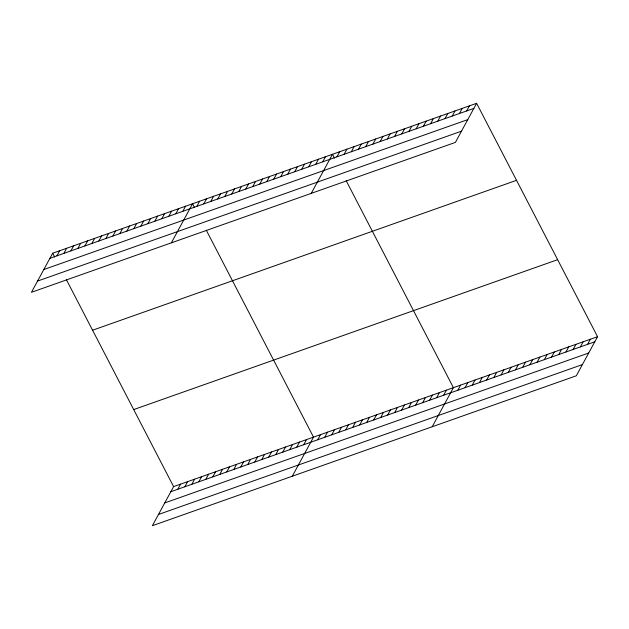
<?xml version="1.0" encoding="UTF-8"?>
<svg xmlns="http://www.w3.org/2000/svg" width="629" height="629" viewBox="0 0 629 629"><rect width="100%" height="100%" fill="white"/><g stroke="black" fill="none" stroke-linecap="round" stroke-linejoin="round"><path stroke-width="0.94" d="M476.617 103.305L52.679 253.212L31.45 292.304L455.396 142.398L476.617 103.305L597.55 336.696L576.321 375.788L152.383 525.695L173.604 486.602L597.55 336.696M56.901 255.846L59.669 250.735M63.891 253.369L66.666 248.258M70.888 250.892L73.664 245.79M77.886 248.424L80.654 243.313M84.876 245.947L87.651 240.844M91.873 243.478L94.649 238.367M98.871 241.001L101.639 235.891M105.861 238.533L108.636 233.422M112.858 236.056L115.634 230.945M119.856 233.579L122.624 228.476M126.846 231.11L129.621 226M133.843 228.634L136.619 223.531M140.841 226.165L143.609 221.054M147.831 223.688L150.606 218.578M154.828 221.211L157.604 216.109M161.826 218.743L164.594 213.632M168.816 216.266L171.591 211.163M175.813 213.797L178.589 208.686M182.811 211.32L185.579 206.21M171.347 242.833L192.576 203.741L194.589 207.633M196.798 206.375L199.574 201.264M203.796 203.898L206.564 198.795M210.786 201.429L213.561 196.319M217.783 198.953L220.559 193.85M224.781 196.484L227.549 191.373M231.771 194.007L234.546 188.897M238.768 191.53L241.544 186.428M245.766 189.062L248.534 183.951M252.756 186.585L255.531 181.482M259.753 184.116L262.529 179.006M266.751 181.639L269.526 176.529M273.741 179.163L276.516 174.06M280.738 176.694L283.514 171.583M287.736 174.217L290.512 169.115M294.726 171.748L297.501 166.638M301.723 169.272L304.499 164.161M308.721 166.803L311.497 161.692M315.711 164.326L318.486 159.216M322.708 161.85L325.484 156.747M311.253 193.362L332.482 154.27L334.494 158.162M336.908 156.833L339.684 151.723M344.118 154.286L346.894 149.175M351.328 151.731L354.096 146.628M358.53 149.183L361.305 144.08M177.826 489.236L180.602 484.133M365.74 146.636L368.515 141.533M184.824 486.767L187.599 481.657M372.95 144.088L375.717 138.978M191.821 484.291L194.589 479.18M380.152 141.541L382.927 136.43M198.811 481.814L201.587 476.711M387.362 138.993L390.137 133.883M205.809 479.345L208.584 474.235M394.572 136.446L397.339 131.335M212.806 476.868L215.574 471.766M401.774 133.898L404.549 128.788M219.796 474.4L222.572 469.289M408.984 131.343L411.759 126.24M226.794 471.923L229.569 466.812M416.186 128.796L418.961 123.693M233.791 469.454L236.559 464.344M423.396 126.248L426.171 121.145M240.781 466.977L243.557 461.867M430.606 123.701L433.373 118.59M247.779 464.501L250.554 459.398M437.808 121.153L440.583 116.043M254.776 462.032L257.544 456.921M445.017 118.606L447.793 113.495M261.766 459.555L264.542 454.452M452.227 116.058L454.995 110.948M268.764 457.086L271.539 451.976M459.429 113.511L462.205 108.4M275.761 454.61L278.529 449.499M466.639 110.963L469.415 105.853M282.751 452.133L285.527 447.03M289.749 449.664L292.524 444.554M296.746 447.188L299.522 442.085M303.736 444.719L306.512 439.608M292.281 476.232L313.509 437.131L206.281 230.19M317.731 439.773L320.507 434.663M324.721 437.297L327.497 432.186M331.719 434.82L334.494 429.717M338.716 432.351L341.492 427.24M345.706 429.874L348.482 424.764M352.704 427.406L355.479 422.295M359.702 424.929L362.477 419.818M366.699 422.452L369.467 417.349M373.689 419.983L376.464 414.873M380.687 417.507L383.462 412.404M387.684 415.038L390.452 409.927M394.674 412.561L397.449 407.45M401.672 410.084L404.447 404.982M408.669 407.616L411.437 402.505M415.659 405.139L418.434 400.036M422.657 402.67L425.432 397.559M429.654 400.193L432.422 395.083M436.644 397.725L439.419 392.614M443.642 395.248L446.417 390.137M432.186 426.761L453.407 387.668L346.186 180.72M457.841 390.224L460.617 385.121M465.051 387.676L467.827 382.566M472.253 385.129L475.029 380.018M479.463 382.581L482.239 377.471M486.673 380.034L489.441 374.923M493.875 377.486L496.651 372.376M501.085 374.939L503.86 369.828M508.295 372.384L511.062 367.281M515.497 369.836L518.272 364.734M522.707 367.289L525.482 362.186M529.917 364.741L532.684 359.631M537.119 362.194L539.894 357.083M544.329 359.646L547.104 354.536M551.531 357.099L554.306 351.988M558.741 354.552L561.516 349.441M565.951 351.996L568.718 346.894M573.153 349.449L575.928 344.346M580.363 346.901L583.138 341.799M587.572 344.354L590.34 339.243M49.903 258.315L473.849 108.408M43.81 269.534L467.756 119.628M37.536 281.084L461.482 131.178M92.581 330.225L516.527 180.326M133.702 409.581L557.64 259.675M170.836 491.713L594.775 341.806M164.743 502.925L588.689 353.018M158.469 514.483L582.415 364.576M52.679 253.212L54.692 257.096M66.383 279.661L173.604 486.602"/></g></svg>
